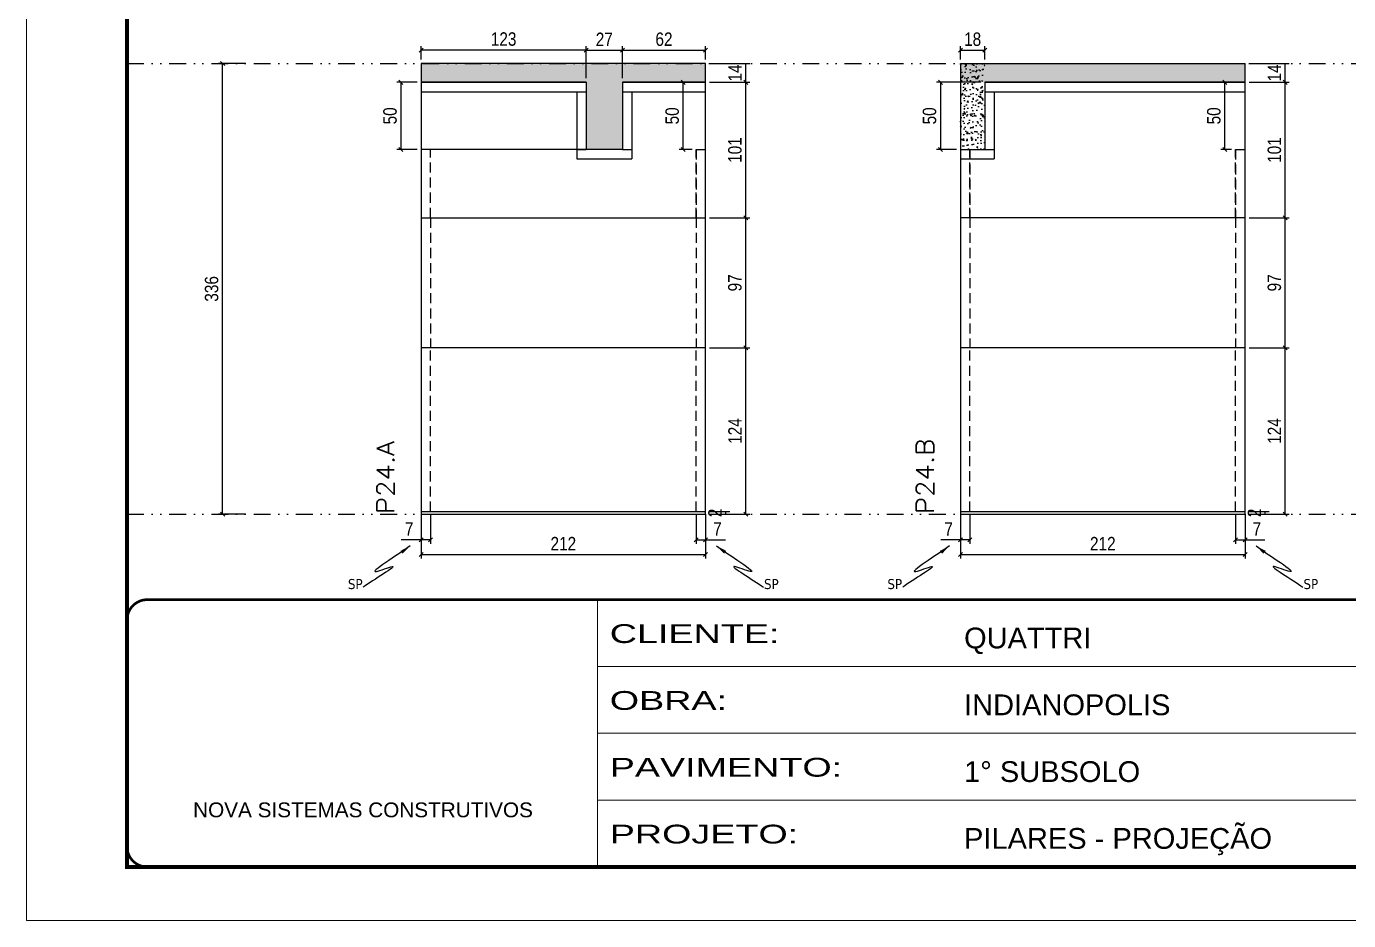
# Model space of a CAD drawing. Header units: millimetres. Extents: x 1945 to 8225, y 304 to 15137.
# Drawn here: x 5115 to 6100, y 3750 to 4417 of the extents above; entities that cross this region are included whole.
import ezdxf

# ---------------------------------------------------------------- set-up
doc = ezdxf.new("R2010")
doc.units = ezdxf.units.MM
for name, pattern in [('CONTINUO', [0]), ('DASHED', [0.75, 0.5, -0.25]), ('DIVIDE2', [0.625, 0.25, -0.125, 0, -0.125, 0, -0.125]), ('HIDDEN', [0.375, 0.25, -0.125])]:
    doc.linetypes.add(name, pattern=pattern)
for name, color, linetype in [('COTA', 241, 'Continuous'), ('Nível', 160, 'Continuous'), ('Painéis', 200, 'Continuous'), ('SARR_2.2x7', 40, 'Continuous'), ('texto', 7, 'Continuous')]:
    doc.layers.add(name, color=color, linetype=linetype)
for name, color, linetype, lineweight in [('Folhas', 255, 'Continuous', 9), ('SARRAFO DE PRESSAO', 251, 'DASHED', 9), ('Texto Seção', 7, 'Continuous', 15)]:
    doc.layers.add(name, color=color, linetype=linetype, lineweight=lineweight)
doc.styles.add('ARIAL', font='arial.ttf')
doc.styles.add('COTA TECNICA', font='techl___.ttf', dxfattribs={"height": 10})
doc.styles.add('REGUA-120', font='ROMANS.shx', dxfattribs={"height": 15})
doc.styles.get("Standard").update_dxf_attribs({"font": 'arial.ttf'})
doc.styles.add('Tecnologia', font='')
doc.styles.get('Tecnologia').set_extended_font_data('Forgotten Futurist')
doc.dimstyles.new('PAINEL', dxfattribs={"dimtxt": 10, "dimasz": 3, "dimexe": 3, "dimexo": 3, "dimgap": 3, "dimtad": 1, "dimdec": 1, "dimzin": 12, "dimdsep": 46, "dimtxsty": 'COTA TECNICA', "dimblk1": 'OBLIQUE', "dimblk2": 'OBLIQUE', "dimsah": 1, "dimcen": 0.9, "dimclrd": 4, "dimclre": 4, "dimclrt": 240, "dimadec": 1, "dimazin": 3, "dimtfac": 1, "dimtdec": 1, "dimtmove": 0, "dimatfit": 3, "dimfxl": 1, "dimtolj": 1, "dimtzin": 12, "dimarcsym": 0})
doc.dimstyles.new('PAINEL-NOVA', dxfattribs={"dimtxt": 10, "dimasz": 3, "dimexe": 3, "dimexo": 3, "dimgap": 3, "dimtad": 1, "dimdec": 1, "dimzin": 12, "dimdsep": 46, "dimtxsty": 'COTA TECNICA', "dimblk1": 'OBLIQUE', "dimblk2": 'OBLIQUE', "dimsah": 1, "dimcen": 0.9, "dimclrd": 4, "dimclre": 4, "dimclrt": 240, "dimadec": 1, "dimazin": 3, "dimtfac": 1, "dimtdec": 1, "dimtix": 1, "dimtmove": 0, "dimatfit": 3, "dimfxl": 1, "dimtolj": 1, "dimtzin": 12, "dimarcsym": 0})
doc.dimstyles.get("Standard").update_dxf_attribs({"dimtxt": 0.18, "dimasz": 0.18, "dimexe": 0.18, "dimexo": 0.0625, "dimgap": 0.09, "dimtad": 0, "dimtih": 1, "dimtoh": 1, "dimdec": 4, "dimzin": 0, "dimdsep": 46, "dimtxsty": 'Standard', "dimcen": 0.09, "dimadec": 0, "dimazin": 0, "dimtfac": 1, "dimtdec": 4, "dimtofl": 0, "dimtmove": 0, "dimatfit": 3, "dimfxl": 1, "dimtolj": 1, "dimtzin": 0, "dimarcsym": 0})
pattern_1 = [(51, (3958.935, 7934.698), (9.121755, -0.637855), [0.9525, -10.4775]), (356, (3958.935, 7934.698), (-1.928623, 9.520633), [0.762, -8.38203]), (101.45144, (3959.695, 7934.645), (7.193132, 8.882778), [0.8095, -8.904512]), (47.1842, (3958.891, 7937.238), (13.588575, -1.865247), [1.42875, -15.71625]), (97.63556, (3960.023, 7937.082), (11.65249, 12.576586), [1.21425, -13.35678]), (352.18415, (3958.891, 7937.238), (11.65249, 12.576586), [1.143, -12.572987]), (22, (3960.172, 7936.625), (7.668804, -4.98018), [0.9525, -10.4775]), (327, (3960.172, 7936.625), (2.928905, 9.261925), [0.762, -8.382]), (72.45145, (3960.811, 7936.21), (10.597708, 4.281746), [0.8095, -8.904497]), (38.5, (3958.935, 7934.6982), (0.0806222, 4.2298032), [0, -8.2804, 0, -8.509, 0, -8.41375]), (8.5, (3958.935, 7934.6982), (3.2530547, 5.066574), [0, -4.8514, 0, -8.0899, 0, -3.20675]), (328.5, (3956.1035, 7934.6488), (6.7834962, -0.1680745), [0, -3.175, 0, -9.906, 0, -13.1445]), (318.5, (3954.8337, 7934.6266), (7.383143, 1.4003915), [0, -4.1275, 0, -6.5786, 0, -9.3345])]

# ---------------------------------------------------------------- blocks, each defined once
blk = doc.blocks.new('9999999999')
at = {"color": 30, "linetype": 'CONTINUO'}
for p, q in [((98564.56, 34230.21), (98564.56, 34429.45)), ((98564.56, 34379.64), (99583.98, 34379.64)), ((98564.56, 34329.83), (99487.98, 34329.83)), ((98564.56, 34280.02), (99487.98, 34280.02))]:
    blk.add_line(p, q, dxfattribs=at)
at = {"color": 30, "linetype": 'CONTINUO', "const_width": 2}
blk.add_lwpolyline([(99583.98, 34230.21), (99583.98, 34414.45, 0.414214), (99568.98, 34429.45), (98228.98, 34429.45, 0.414214), (98213.98, 34414.45), (98213.98, 34245.21, 0.414214), (98228.98, 34230.21), (99583.98, 34230.21)], format="xyb", dxfattribs=at)
at = {"layer": 'Folhas'}
blk.add_lwpolyline([(98138.98, 34190.21), (99623.98, 34190.21), (99623.98, 35240.21), (98138.98, 35240.21)], close=True, dxfattribs=at)
at = {"layer": 'Folhas', "color": 30, "const_width": 3}
blk.add_lwpolyline([(98213.98, 34230.21), (99583.98, 34230.21), (99583.98, 35200.21), (98213.98, 35200.21)], close=True, dxfattribs=at)
at = {"color": 7, "linetype": 'Continuous', "ltscale": 5, "style": 'ARIAL'}
for s, height, p in [('QUATTRI', 15.483, (98837.68, 34393.13)), ('INDIANOPOLIS', 15.4829, (98837.68, 34343.32)), ('1° SUBSOLO', 15.483, (98837.68, 34293.51)), ('NOVA SISTEMAS CONSTRUTIVOS', 11.0592, (98263.19, 34267.21)), ('PILARES - PROJEÇÃO', 15.4829, (98837.68, 34243.7))]:
    blk.add_text(s, height=height, dxfattribs=at).set_placement(p)
at = {"layer": 'Folhas', "color": 7, "style": 'Tecnologia', "width": 1.5}
for s, p in [('CLIENTE:', (98573.65, 34397.17)), ('OBRA:', (98573.65, 34347.31)), ('PAVIMENTO:', (98573.65, 34297.5)), ('PROJETO:', (98573.65, 34247.69))]:
    blk.add_text(s, height=14, dxfattribs=at).set_placement(p)
blk = doc.blocks.new('*D352')
at = {"layer": 'COTA', "color": 4, "linetype": 'Continuous', "lineweight": -2, "ltscale": 30, "transparency": 16777216}
for p, q in [((5623.94, 4054.9), (5638.94, 4054.9)), ((5623.94, 4052.9), (5638.94, 4052.9)), ((5635.94, 4052.9), (5635.94, 4054.9))]:
    blk.add_line(p, q, dxfattribs=at)
at = {"layer": 'Defpoints', "color": 0, "linetype": 'Continuous', "ltscale": 30, "transparency": 16777216}
for p in [(5620.94, 4054.9), (5620.94, 4052.9), (5635.94, 4054.9)]:
    blk.add_point(p, dxfattribs=at)
at = {"layer": 'COTA', "color": 240, "linetype": 'Continuous', "ltscale": 30, "transparency": 16777216, "insert": (5627.94, 4053.9), "char_height": 10, "attachment_point": 5, "rotation": 90, "style": 'COTA TECNICA'}
blk.add_mtext('\\A1;2', dxfattribs=at)
blk = doc.blocks.new('_Oblique')
at = {"color": 0, "linetype": 'ByBlock', "lineweight": -2}
blk.add_line((-0.5, -0.5), (0.5, 0.5), dxfattribs=at)
blk = doc.blocks.new('*D353')
at = {"layer": 'COTA', "color": 4, "linetype": 'Continuous', "lineweight": -2, "ltscale": 30, "transparency": 16777216}
for p, q in [((5623.94, 4273.9), (5653.94, 4273.9)), ((5650.94, 4176.9), (5650.94, 4273.9)), ((5623.94, 4176.9), (5653.94, 4176.9))]:
    blk.add_line(p, q, dxfattribs=at)
at = {"layer": 'Defpoints', "color": 0, "linetype": 'Continuous', "ltscale": 30, "transparency": 16777216}
for p in [(5620.94, 4273.9), (5650.94, 4273.9), (5620.94, 4176.9)]:
    blk.add_point(p, dxfattribs=at)
at = {"layer": 'COTA', "color": 4, "linetype": 'Continuous', "lineweight": -2, "ltscale": 30, "transparency": 16777216, "xscale": 3, "yscale": 3, "zscale": 3}
for p, rotation in [((5650.94, 4273.9), 90), ((5650.94, 4176.9), 270)]:
    blk.add_blockref('_Oblique', p, dxfattribs=dict(at, rotation=rotation))
at = {"layer": 'COTA', "color": 240, "linetype": 'Continuous', "ltscale": 30, "transparency": 16777216, "insert": (5642.83, 4225.4), "char_height": 10, "attachment_point": 5, "rotation": 90, "style": 'COTA TECNICA'}
blk.add_mtext('\\A1;97', dxfattribs=at)
blk = doc.blocks.new('*D354')
at = {"layer": 'COTA', "color": 4, "linetype": 'Continuous', "lineweight": -2, "ltscale": 30, "transparency": 16777216}
for p, q in [((5623.94, 4374.9), (5653.94, 4374.9)), ((5650.94, 4273.9), (5650.94, 4374.9)), ((5623.94, 4273.9), (5653.94, 4273.9))]:
    blk.add_line(p, q, dxfattribs=at)
at = {"layer": 'Defpoints', "color": 0, "linetype": 'Continuous', "ltscale": 30, "transparency": 16777216}
for p in [(5620.94, 4374.9), (5650.94, 4374.9), (5620.94, 4273.9)]:
    blk.add_point(p, dxfattribs=at)
at = {"layer": 'COTA', "color": 4, "linetype": 'Continuous', "lineweight": -2, "ltscale": 30, "transparency": 16777216, "xscale": 3, "yscale": 3, "zscale": 3}
for p, rotation in [((5650.94, 4374.9), 90), ((5650.94, 4273.9), 270)]:
    blk.add_blockref('_Oblique', p, dxfattribs=dict(at, rotation=rotation))
at = {"layer": 'COTA', "color": 240, "linetype": 'Continuous', "ltscale": 30, "transparency": 16777216, "insert": (5642.83, 4324.4), "char_height": 10, "attachment_point": 5, "rotation": 90, "style": 'COTA TECNICA'}
blk.add_mtext('\\A1;101', dxfattribs=at)
blk = doc.blocks.new('*D355')
at = {"layer": 'COTA', "color": 4, "linetype": 'Continuous', "lineweight": -2, "ltscale": 30, "transparency": 16777216}
for p, q in [((5623.94, 4388.9), (5653.94, 4388.9)), ((5650.94, 4374.9), (5650.94, 4388.9)), ((5623.94, 4374.9), (5653.94, 4374.9))]:
    blk.add_line(p, q, dxfattribs=at)
at = {"layer": 'Defpoints', "color": 0, "linetype": 'Continuous', "ltscale": 30, "transparency": 16777216}
for p in [(5620.94, 4388.9), (5650.94, 4388.9), (5620.94, 4374.9)]:
    blk.add_point(p, dxfattribs=at)
at = {"layer": 'COTA', "color": 240, "linetype": 'Continuous', "ltscale": 30, "transparency": 16777216, "insert": (5642.86, 4381.9), "char_height": 10, "attachment_point": 5, "rotation": 90, "style": 'COTA TECNICA'}
blk.add_mtext('\\A1;14', dxfattribs=at)
blk = doc.blocks.new('*D356')
at = {"layer": 'COTA', "color": 4, "linetype": 'Continuous', "lineweight": -2, "ltscale": 30, "transparency": 16777216}
for p, q in [((5623.94, 4176.9), (5653.94, 4176.9)), ((5650.94, 4052.9), (5650.94, 4176.9)), ((5623.94, 4052.9), (5653.94, 4052.9))]:
    blk.add_line(p, q, dxfattribs=at)
at = {"layer": 'Defpoints', "color": 0, "linetype": 'Continuous', "ltscale": 30, "transparency": 16777216}
for p in [(5620.94, 4176.9), (5650.94, 4176.9), (5620.94, 4052.9)]:
    blk.add_point(p, dxfattribs=at)
at = {"layer": 'COTA', "color": 4, "linetype": 'Continuous', "lineweight": -2, "ltscale": 30, "transparency": 16777216, "xscale": 3, "yscale": 3, "zscale": 3}
for p, rotation in [((5650.94, 4176.9), 90), ((5650.94, 4052.9), 270)]:
    blk.add_blockref('_Oblique', p, dxfattribs=dict(at, rotation=rotation))
at = {"layer": 'COTA', "color": 240, "linetype": 'Continuous', "ltscale": 30, "transparency": 16777216, "insert": (5642.86, 4114.9), "char_height": 10, "attachment_point": 5, "rotation": 90, "style": 'COTA TECNICA'}
blk.add_mtext('\\A1;124', dxfattribs=at)
blk = doc.blocks.new('*D357')
at = {"layer": 'COTA', "color": 4, "linetype": 'Continuous', "lineweight": -2, "ltscale": 30, "transparency": 16777216}
for p, q in [((5408.94, 4049.9), (5408.94, 4019.9)), ((5620.94, 4049.9), (5620.94, 4019.9)), ((5408.94, 4022.9), (5620.94, 4022.9))]:
    blk.add_line(p, q, dxfattribs=at)
at = {"layer": 'Defpoints', "color": 0, "linetype": 'Continuous', "ltscale": 30, "transparency": 16777216}
for p in [(5408.94, 4052.9), (5620.94, 4052.9), (5620.94, 4022.9)]:
    blk.add_point(p, dxfattribs=at)
at = {"layer": 'COTA', "color": 4, "linetype": 'Continuous', "lineweight": -2, "ltscale": 30, "transparency": 16777216, "xscale": 3, "yscale": 3, "zscale": 3, "rotation": 180}
blk.add_blockref('_Oblique', (5408.94, 4022.9), dxfattribs=at)
at = {"layer": 'COTA', "color": 4, "linetype": 'Continuous', "lineweight": -2, "ltscale": 30, "transparency": 16777216, "xscale": 3, "yscale": 3, "zscale": 3}
blk.add_blockref('_Oblique', (5620.94, 4022.9), dxfattribs=at)
at = {"layer": 'COTA', "color": 240, "linetype": 'Continuous', "ltscale": 30, "transparency": 16777216, "insert": (5514.94, 4030.96), "char_height": 10, "attachment_point": 5, "style": 'COTA TECNICA'}
blk.add_mtext('\\A1;212', dxfattribs=at)
blk = doc.blocks.new('*D25')
at = {"layer": 'COTA', "color": 4, "linetype": 'ByBlock', "lineweight": -2, "transparency": 16777216}
for p, q in [((4967.62, 7361.82), (4967.62, 7339.8)), ((4974.62, 7361.82), (4974.62, 7339.8)), ((4967.62, 7342.8), (4952.89, 7342.8)), ((4974.62, 7342.8), (4967.62, 7342.8))]:
    blk.add_line(p, q, dxfattribs=at)
at = {"layer": 'Defpoints', "color": 0, "linetype": 'ByBlock', "transparency": 16777216}
for p in [(4967.62, 7364.82), (4974.62, 7364.82), (4967.62, 7342.8)]:
    blk.add_point(p, dxfattribs=at)
at = {"layer": 'COTA', "color": 4, "linetype": 'ByBlock', "lineweight": -2, "transparency": 16777216, "xscale": 3, "yscale": 3, "zscale": 3, "rotation": 180}
blk.add_blockref('_Oblique', (4967.62, 7342.8), dxfattribs=at)
at = {"layer": 'COTA', "color": 4, "linetype": 'ByBlock', "lineweight": -2, "transparency": 16777216, "xscale": 3, "yscale": 3, "zscale": 3}
blk.add_blockref('_Oblique', (4974.62, 7342.8), dxfattribs=at)
at = {"layer": 'COTA', "color": 240, "linetype": 'ByBlock', "transparency": 16777216, "insert": (4958.75, 7350.87), "char_height": 10, "attachment_point": 5, "style": 'COTA TECNICA'}
blk.add_mtext('\\A1;7', dxfattribs=at)
blk = doc.blocks.new('*D27')
at = {"layer": 'COTA', "color": 4, "linetype": 'ByBlock', "lineweight": -2, "transparency": 16777216}
for p, q in [((131596.05, 29930.75), (131596.05, 29908.67)), ((131603.05, 29930.68), (131603.05, 29908.67)), ((131596.05, 29911.67), (131603.05, 29911.67)), ((131603.05, 29911.67), (131617.78, 29911.67))]:
    blk.add_line(p, q, dxfattribs=at)
at = {"layer": 'Defpoints', "color": 0, "linetype": 'ByBlock', "transparency": 16777216}
for p in [(131596.05, 29933.75), (131603.05, 29933.68), (131603.05, 29911.67)]:
    blk.add_point(p, dxfattribs=at)
at = {"layer": 'COTA', "color": 4, "linetype": 'ByBlock', "lineweight": -2, "transparency": 16777216, "xscale": 3, "yscale": 3, "zscale": 3, "rotation": 180}
blk.add_blockref('_Oblique', (131596.05, 29911.67), dxfattribs=at)
at = {"layer": 'COTA', "color": 4, "linetype": 'ByBlock', "lineweight": -2, "transparency": 16777216, "xscale": 3, "yscale": 3, "zscale": 3}
blk.add_blockref('_Oblique', (131603.05, 29911.67), dxfattribs=at)
at = {"layer": 'COTA', "color": 240, "linetype": 'ByBlock', "transparency": 16777216, "insert": (131611.91, 29919.74), "char_height": 10, "attachment_point": 5, "style": 'COTA TECNICA'}
blk.add_mtext('\\A1;7', dxfattribs=at)
blk = doc.blocks.new('*D358')
at = {"layer": 'COTA', "color": 4, "linetype": 'Continuous', "lineweight": -2, "ltscale": 30, "transparency": 16777216}
for p, q in [((6025.94, 4054.9), (6040.94, 4054.9)), ((6025.94, 4052.9), (6040.94, 4052.9)), ((6037.94, 4052.9), (6037.94, 4054.9))]:
    blk.add_line(p, q, dxfattribs=at)
at = {"layer": 'Defpoints', "color": 0, "linetype": 'Continuous', "ltscale": 30, "transparency": 16777216}
for p in [(6022.94, 4054.9), (6022.94, 4052.9), (6037.94, 4054.9)]:
    blk.add_point(p, dxfattribs=at)
at = {"layer": 'COTA', "color": 240, "linetype": 'Continuous', "ltscale": 30, "transparency": 16777216, "insert": (6029.94, 4053.9), "char_height": 10, "attachment_point": 5, "rotation": 90, "style": 'COTA TECNICA'}
blk.add_mtext('\\A1;2', dxfattribs=at)
blk = doc.blocks.new('*D359')
at = {"layer": 'COTA', "color": 4, "linetype": 'Continuous', "lineweight": -2, "ltscale": 30, "transparency": 16777216}
for p, q in [((6025.94, 4273.9), (6055.94, 4273.9)), ((6052.94, 4176.9), (6052.94, 4273.9)), ((6025.94, 4176.9), (6055.94, 4176.9))]:
    blk.add_line(p, q, dxfattribs=at)
at = {"layer": 'Defpoints', "color": 0, "linetype": 'Continuous', "ltscale": 30, "transparency": 16777216}
for p in [(6022.94, 4273.9), (6052.94, 4273.9), (6022.94, 4176.9)]:
    blk.add_point(p, dxfattribs=at)
at = {"layer": 'COTA', "color": 4, "linetype": 'Continuous', "lineweight": -2, "ltscale": 30, "transparency": 16777216, "xscale": 3, "yscale": 3, "zscale": 3}
for p, rotation in [((6052.94, 4273.9), 90), ((6052.94, 4176.9), 270)]:
    blk.add_blockref('_Oblique', p, dxfattribs=dict(at, rotation=rotation))
at = {"layer": 'COTA', "color": 240, "linetype": 'Continuous', "ltscale": 30, "transparency": 16777216, "insert": (6044.83, 4225.4), "char_height": 10, "attachment_point": 5, "rotation": 90, "style": 'COTA TECNICA'}
blk.add_mtext('\\A1;97', dxfattribs=at)
blk = doc.blocks.new('*D360')
at = {"layer": 'COTA', "color": 4, "linetype": 'Continuous', "lineweight": -2, "ltscale": 30, "transparency": 16777216}
for p, q in [((6025.94, 4374.9), (6055.94, 4374.9)), ((6052.94, 4273.9), (6052.94, 4374.9)), ((6025.94, 4273.9), (6055.94, 4273.9))]:
    blk.add_line(p, q, dxfattribs=at)
at = {"layer": 'Defpoints', "color": 0, "linetype": 'Continuous', "ltscale": 30, "transparency": 16777216}
for p in [(6022.94, 4374.9), (6052.94, 4374.9), (6022.94, 4273.9)]:
    blk.add_point(p, dxfattribs=at)
at = {"layer": 'COTA', "color": 4, "linetype": 'Continuous', "lineweight": -2, "ltscale": 30, "transparency": 16777216, "xscale": 3, "yscale": 3, "zscale": 3}
for p, rotation in [((6052.94, 4374.9), 90), ((6052.94, 4273.9), 270)]:
    blk.add_blockref('_Oblique', p, dxfattribs=dict(at, rotation=rotation))
at = {"layer": 'COTA', "color": 240, "linetype": 'Continuous', "ltscale": 30, "transparency": 16777216, "insert": (6044.83, 4324.4), "char_height": 10, "attachment_point": 5, "rotation": 90, "style": 'COTA TECNICA'}
blk.add_mtext('\\A1;101', dxfattribs=at)
blk = doc.blocks.new('*D361')
at = {"layer": 'COTA', "color": 4, "linetype": 'Continuous', "lineweight": -2, "ltscale": 30, "transparency": 16777216}
for p, q in [((6025.94, 4388.9), (6055.94, 4388.9)), ((6052.94, 4374.9), (6052.94, 4388.9)), ((6025.94, 4374.9), (6055.94, 4374.9))]:
    blk.add_line(p, q, dxfattribs=at)
at = {"layer": 'Defpoints', "color": 0, "linetype": 'Continuous', "ltscale": 30, "transparency": 16777216}
for p in [(6022.94, 4388.9), (6052.94, 4388.9), (6022.94, 4374.9)]:
    blk.add_point(p, dxfattribs=at)
at = {"layer": 'COTA', "color": 240, "linetype": 'Continuous', "ltscale": 30, "transparency": 16777216, "insert": (6044.86, 4381.9), "char_height": 10, "attachment_point": 5, "rotation": 90, "style": 'COTA TECNICA'}
blk.add_mtext('\\A1;14', dxfattribs=at)
blk = doc.blocks.new('*D362')
at = {"layer": 'COTA', "color": 4, "linetype": 'Continuous', "lineweight": -2, "ltscale": 30, "transparency": 16777216}
for p, q in [((6025.94, 4176.9), (6055.94, 4176.9)), ((6052.94, 4052.9), (6052.94, 4176.9)), ((6025.94, 4052.9), (6055.94, 4052.9))]:
    blk.add_line(p, q, dxfattribs=at)
at = {"layer": 'Defpoints', "color": 0, "linetype": 'Continuous', "ltscale": 30, "transparency": 16777216}
for p in [(6022.94, 4176.9), (6052.94, 4176.9), (6022.94, 4052.9)]:
    blk.add_point(p, dxfattribs=at)
at = {"layer": 'COTA', "color": 4, "linetype": 'Continuous', "lineweight": -2, "ltscale": 30, "transparency": 16777216, "xscale": 3, "yscale": 3, "zscale": 3}
for p, rotation in [((6052.94, 4176.9), 90), ((6052.94, 4052.9), 270)]:
    blk.add_blockref('_Oblique', p, dxfattribs=dict(at, rotation=rotation))
at = {"layer": 'COTA', "color": 240, "linetype": 'Continuous', "ltscale": 30, "transparency": 16777216, "insert": (6044.86, 4114.9), "char_height": 10, "attachment_point": 5, "rotation": 90, "style": 'COTA TECNICA'}
blk.add_mtext('\\A1;124', dxfattribs=at)
blk = doc.blocks.new('*D363')
at = {"layer": 'COTA', "color": 4, "linetype": 'Continuous', "lineweight": -2, "ltscale": 30, "transparency": 16777216}
for p, q in [((5810.94, 4049.9), (5810.94, 4019.9)), ((6022.94, 4049.9), (6022.94, 4019.9)), ((5810.94, 4022.9), (6022.94, 4022.9))]:
    blk.add_line(p, q, dxfattribs=at)
at = {"layer": 'Defpoints', "color": 0, "linetype": 'Continuous', "ltscale": 30, "transparency": 16777216}
for p in [(5810.94, 4052.9), (6022.94, 4052.9), (6022.94, 4022.9)]:
    blk.add_point(p, dxfattribs=at)
at = {"layer": 'COTA', "color": 4, "linetype": 'Continuous', "lineweight": -2, "ltscale": 30, "transparency": 16777216, "xscale": 3, "yscale": 3, "zscale": 3, "rotation": 180}
blk.add_blockref('_Oblique', (5810.94, 4022.9), dxfattribs=at)
at = {"layer": 'COTA', "color": 4, "linetype": 'Continuous', "lineweight": -2, "ltscale": 30, "transparency": 16777216, "xscale": 3, "yscale": 3, "zscale": 3}
blk.add_blockref('_Oblique', (6022.94, 4022.9), dxfattribs=at)
at = {"layer": 'COTA', "color": 240, "linetype": 'Continuous', "ltscale": 30, "transparency": 16777216, "insert": (5916.94, 4030.96), "char_height": 10, "attachment_point": 5, "style": 'COTA TECNICA'}
blk.add_mtext('\\A1;212', dxfattribs=at)
blk = doc.blocks.new('*D372')
at = {"layer": 'COTA', "color": 4, "linetype": 'Continuous', "lineweight": -2, "ltscale": 30, "transparency": 16777216}
for p, q in [((5405.94, 4374.9), (5390.94, 4374.9)), ((5393.94, 4374.9), (5393.94, 4324.9)), ((5405.94, 4324.9), (5390.94, 4324.9))]:
    blk.add_line(p, q, dxfattribs=at)
at = {"layer": 'Defpoints', "color": 0, "linetype": 'Continuous', "ltscale": 30, "transparency": 16777216}
for p in [(5408.94, 4374.9), (5393.94, 4324.9), (5408.94, 4324.9)]:
    blk.add_point(p, dxfattribs=at)
at = {"layer": 'COTA', "color": 4, "linetype": 'Continuous', "lineweight": -2, "ltscale": 30, "transparency": 16777216, "xscale": 3, "yscale": 3, "zscale": 3}
for p, rotation in [((5393.94, 4374.9), 90), ((5393.94, 4324.9), 270)]:
    blk.add_blockref('_Oblique', p, dxfattribs=dict(at, rotation=rotation))
at = {"layer": 'COTA', "color": 240, "linetype": 'Continuous', "ltscale": 30, "transparency": 16777216, "insert": (5385.83, 4349.9), "char_height": 10, "attachment_point": 5, "rotation": 90, "style": 'COTA TECNICA'}
blk.add_mtext('\\A1;50', dxfattribs=at)
blk = doc.blocks.new('*D373')
at = {"layer": 'COTA', "color": 4, "linetype": 'Continuous', "lineweight": -2, "ltscale": 30, "transparency": 16777216}
for p, q in [((5531.94, 4377.9), (5531.94, 4401.9)), ((5531.94, 4398.9), (5558.94, 4398.9)), ((5558.94, 4377.9), (5558.94, 4401.9))]:
    blk.add_line(p, q, dxfattribs=at)
at = {"layer": 'Defpoints', "color": 0, "linetype": 'Continuous', "ltscale": 30, "transparency": 16777216}
for p in [(5558.94, 4398.9), (5531.94, 4374.9), (5558.94, 4374.9)]:
    blk.add_point(p, dxfattribs=at)
at = {"layer": 'COTA', "color": 4, "linetype": 'Continuous', "lineweight": -2, "ltscale": 30, "transparency": 16777216, "xscale": 3, "yscale": 3, "zscale": 3, "rotation": 180}
blk.add_blockref('_Oblique', (5531.94, 4398.9), dxfattribs=at)
at = {"layer": 'COTA', "color": 4, "linetype": 'Continuous', "lineweight": -2, "ltscale": 30, "transparency": 16777216, "xscale": 3, "yscale": 3, "zscale": 3}
blk.add_blockref('_Oblique', (5558.94, 4398.9), dxfattribs=at)
at = {"layer": 'COTA', "color": 240, "linetype": 'Continuous', "ltscale": 30, "transparency": 16777216, "insert": (5545.44, 4406.97), "char_height": 10, "attachment_point": 5, "style": 'COTA TECNICA'}
blk.add_mtext('\\A1;27', dxfattribs=at)
blk = doc.blocks.new('*D374')
at = {"layer": 'COTA', "color": 4, "linetype": 'Continuous', "lineweight": -2, "ltscale": 30, "transparency": 16777216}
for p, q in [((5825.94, 4374.9), (5792.94, 4374.9)), ((5795.94, 4374.9), (5795.94, 4324.9)), ((5807.94, 4324.9), (5792.94, 4324.9))]:
    blk.add_line(p, q, dxfattribs=at)
at = {"layer": 'Defpoints', "color": 0, "linetype": 'Continuous', "ltscale": 30, "transparency": 16777216}
for p in [(5828.94, 4374.9), (5795.94, 4324.9), (5810.94, 4324.9)]:
    blk.add_point(p, dxfattribs=at)
at = {"layer": 'COTA', "color": 4, "linetype": 'Continuous', "lineweight": -2, "ltscale": 30, "transparency": 16777216, "xscale": 3, "yscale": 3, "zscale": 3}
for p, rotation in [((5795.94, 4374.9), 90), ((5795.94, 4324.9), 270)]:
    blk.add_blockref('_Oblique', p, dxfattribs=dict(at, rotation=rotation))
at = {"layer": 'COTA', "color": 240, "linetype": 'Continuous', "ltscale": 30, "transparency": 16777216, "insert": (5787.83, 4349.9), "char_height": 10, "attachment_point": 5, "rotation": 90, "style": 'COTA TECNICA'}
blk.add_mtext('\\A1;50', dxfattribs=at)
blk = doc.blocks.new('*D375')
at = {"layer": 'COTA', "color": 4, "linetype": 'Continuous', "lineweight": -2, "ltscale": 30, "transparency": 16777216}
for p, q in [((5810.94, 4391.9), (5810.94, 4401.9)), ((5810.94, 4398.9), (5828.94, 4398.9)), ((5828.94, 4391.9), (5828.94, 4401.9))]:
    blk.add_line(p, q, dxfattribs=at)
at = {"layer": 'Defpoints', "color": 0, "linetype": 'Continuous', "ltscale": 30, "transparency": 16777216}
for p in [(5828.94, 4398.9), (5810.94, 4388.9), (5828.94, 4388.9)]:
    blk.add_point(p, dxfattribs=at)
at = {"layer": 'COTA', "color": 4, "linetype": 'Continuous', "lineweight": -2, "ltscale": 30, "transparency": 16777216, "xscale": 3, "yscale": 3, "zscale": 3, "rotation": 180}
blk.add_blockref('_Oblique', (5810.94, 4398.9), dxfattribs=at)
at = {"layer": 'COTA', "color": 4, "linetype": 'Continuous', "lineweight": -2, "ltscale": 30, "transparency": 16777216, "xscale": 3, "yscale": 3, "zscale": 3}
blk.add_blockref('_Oblique', (5828.94, 4398.9), dxfattribs=at)
at = {"layer": 'COTA', "color": 240, "linetype": 'Continuous', "ltscale": 30, "transparency": 16777216, "insert": (5819.94, 4406.99), "char_height": 10, "attachment_point": 5, "style": 'COTA TECNICA'}
blk.add_mtext('\\A1;18', dxfattribs=at)
blk = doc.blocks.new('*D1290')
at = {"layer": 'COTA', "color": 4, "linetype": 'Continuous', "lineweight": -2, "ltscale": 30, "transparency": 16777216}
for p, q in [((5278.08, 4388.9), (5258.08, 4388.9)), ((5261.08, 4052.9), (5261.08, 4388.9)), ((5278.08, 4052.9), (5258.08, 4052.9))]:
    blk.add_line(p, q, dxfattribs=at)
at = {"layer": 'Defpoints', "color": 0, "linetype": 'Continuous', "ltscale": 30, "transparency": 16777216}
for p in [(5261.08, 4388.9), (5281.08, 4388.9), (5281.08, 4052.9)]:
    blk.add_point(p, dxfattribs=at)
at = {"layer": 'COTA', "color": 4, "linetype": 'Continuous', "lineweight": -2, "ltscale": 30, "transparency": 16777216, "xscale": 3, "yscale": 3, "zscale": 3}
for p, rotation in [((5261.08, 4388.9), 90), ((5261.08, 4052.9), 270)]:
    blk.add_blockref('_Oblique', p, dxfattribs=dict(at, rotation=rotation))
at = {"layer": 'COTA', "color": 240, "linetype": 'Continuous', "ltscale": 30, "transparency": 16777216, "insert": (5252.86, 4220.9), "char_height": 10, "attachment_point": 5, "rotation": 90, "style": 'COTA TECNICA'}
blk.add_mtext('\\A1;336', dxfattribs=at)
blk = doc.blocks.new('*D1710')
at = {"layer": 'Defpoints', "color": 0, "transparency": 16777216}
for p in [(5408.94, 4398.9), (5408.94, 4388.9), (5531.94, 4374.9)]:
    blk.add_point(p, dxfattribs=at)
at = {"layer": 'SARR_2.2x7', "color": 4, "lineweight": -2, "transparency": 16777216}
for p, q in [((5408.94, 4391.9), (5408.94, 4401.9)), ((5531.94, 4398.9), (5408.94, 4398.9)), ((5531.94, 4377.9), (5531.94, 4401.9))]:
    blk.add_line(p, q, dxfattribs=at)
at = {"layer": 'SARR_2.2x7', "color": 4, "lineweight": -2, "transparency": 16777216, "xscale": 3, "yscale": 3, "zscale": 3, "rotation": 180}
blk.add_blockref('_Oblique', (5408.94, 4398.9), dxfattribs=at)
at = {"layer": 'SARR_2.2x7', "color": 4, "lineweight": -2, "transparency": 16777216, "xscale": 3, "yscale": 3, "zscale": 3}
blk.add_blockref('_Oblique', (5531.94, 4398.9), dxfattribs=at)
at = {"layer": 'SARR_2.2x7', "color": 240, "transparency": 16777216, "insert": (5470.44, 4407.12), "char_height": 10, "attachment_point": 5, "style": 'COTA TECNICA'}
blk.add_mtext('\\A1;123', dxfattribs=at)
blk = doc.blocks.new('*D1297')
at = {"layer": 'Defpoints', "color": 0, "transparency": 16777216}
for p in [(5620.94, 4398.9), (5620.94, 4388.9), (5558.94, 4374.9)]:
    blk.add_point(p, dxfattribs=at)
at = {"layer": 'SARR_2.2x7', "color": 4, "lineweight": -2, "transparency": 16777216}
for p, q in [((5558.94, 4377.9), (5558.94, 4401.9)), ((5558.94, 4398.9), (5620.94, 4398.9)), ((5620.94, 4391.9), (5620.94, 4401.9))]:
    blk.add_line(p, q, dxfattribs=at)
at = {"layer": 'SARR_2.2x7', "color": 4, "lineweight": -2, "transparency": 16777216, "xscale": 3, "yscale": 3, "zscale": 3, "rotation": 180}
blk.add_blockref('_Oblique', (5558.94, 4398.9), dxfattribs=at)
at = {"layer": 'SARR_2.2x7', "color": 4, "lineweight": -2, "transparency": 16777216, "xscale": 3, "yscale": 3, "zscale": 3}
blk.add_blockref('_Oblique', (5620.94, 4398.9), dxfattribs=at)
at = {"layer": 'SARR_2.2x7', "color": 240, "transparency": 16777216, "insert": (5589.94, 4407), "char_height": 10, "attachment_point": 5, "style": 'COTA TECNICA'}
blk.add_mtext('\\A1;62', dxfattribs=at)
blk = doc.blocks.new('*D1780')
at = {"layer": 'COTA', "color": 4, "lineweight": -2, "transparency": 16777216}
for p, q in [((5610.94, 4374.9), (5601.19, 4374.9)), ((5604.19, 4324.9), (5604.19, 4374.9)), ((5610.94, 4324.9), (5601.19, 4324.9))]:
    blk.add_line(p, q, dxfattribs=at)
at = {"layer": 'Defpoints', "color": 0, "transparency": 16777216}
for p in [(5604.19, 4374.9), (5613.94, 4374.9), (5613.94, 4324.9)]:
    blk.add_point(p, dxfattribs=at)
at = {"layer": 'COTA', "color": 4, "lineweight": -2, "transparency": 16777216, "xscale": 3, "yscale": 3, "zscale": 3}
for p, rotation in [((5604.19, 4374.9), 90), ((5604.19, 4324.9), 270)]:
    blk.add_blockref('_Oblique', p, dxfattribs=dict(at, rotation=rotation))
at = {"layer": 'COTA', "color": 240, "transparency": 16777216, "insert": (5596.08, 4349.9), "char_height": 10, "attachment_point": 5, "rotation": 90, "style": 'COTA TECNICA'}
blk.add_mtext('\\A1;50', dxfattribs=at)
blk = doc.blocks.new('*D1781')
at = {"layer": 'COTA', "color": 4, "lineweight": -2, "transparency": 16777216}
for p, q in [((6012.94, 4374.9), (6004.82, 4374.9)), ((6007.82, 4324.9), (6007.82, 4374.9)), ((6012.94, 4324.9), (6004.82, 4324.9))]:
    blk.add_line(p, q, dxfattribs=at)
at = {"layer": 'Defpoints', "color": 0, "transparency": 16777216}
for p in [(6007.82, 4374.9), (6015.94, 4374.9), (6015.94, 4324.9)]:
    blk.add_point(p, dxfattribs=at)
at = {"layer": 'COTA', "color": 4, "lineweight": -2, "transparency": 16777216, "xscale": 3, "yscale": 3, "zscale": 3}
for p, rotation in [((6007.82, 4374.9), 90), ((6007.82, 4324.9), 270)]:
    blk.add_blockref('_Oblique', p, dxfattribs=dict(at, rotation=rotation))
at = {"layer": 'COTA', "color": 240, "transparency": 16777216, "insert": (5999.71, 4349.9), "char_height": 10, "attachment_point": 5, "rotation": 90, "style": 'COTA TECNICA'}
blk.add_mtext('\\A1;50', dxfattribs=at)
blk = doc.blocks.new('SLIPTEE')
at = {"layer": 'texto', "color": 0, "insert": (-49.02, -55.13), "char_height": 7.5, "attachment_point": 5}
blk.add_mtext('\\fTahoma|b0|i0|c0|p34;\\C4;SP', dxfattribs=at)
at = {"layer": 'COTA', "linetype": 'ByBlock'}
dim = blk.add_linear_dim(base=(0, -22.02), p1=(7, 0), p2=(0, 0), dimstyle='PAINEL-NOVA', override={"dimarcsym": 1}, dxfattribs=at)
dim.commit()
dim.dimension.update_dxf_attribs({"geometry": '*D25', "text_midpoint": (-8.87, -13.94), "insert": (-4967.62, -7364.82)})
at = {"layer": 'COTA', "path_type": 1}
blk.add_leader([(-8.21, -26.55), (-33.31, -45.71), (-21.61, -42.03), (-43.08, -57.3)], dimstyle='Standard', override={"dimasz": 8}, dxfattribs=at)
blk = doc.blocks.new('sliptD')
at = {"layer": 'texto', "color": 0, "insert": (49.02, -55.13), "char_height": 7.5, "attachment_point": 5}
blk.add_mtext('\\fTahoma|b0|i0|c0|p34;\\C4;SP', dxfattribs=at)
at = {"layer": 'COTA', "linetype": 'ByBlock'}
dim = blk.add_linear_dim(base=(0, -22.02), p1=(-7, 0.07), p2=(0, 0), dimstyle='PAINEL-NOVA', override={"dimarcsym": 1}, dxfattribs=at)
dim.commit()
dim.dimension.update_dxf_attribs({"geometry": '*D27', "text_midpoint": (8.87, -13.94), "insert": (-131603.05, -29933.68)})
at = {"layer": 'COTA', "path_type": 1}
blk.add_leader([(8.21, -26.55), (33.31, -45.71), (21.61, -42.03), (43.08, -57.3)], dimstyle='Standard', override={"dimasz": 8}, dxfattribs=at)
blk = doc.blocks.new('SLIPTDD')
at = {"layer": 'COTA', "linetype": 'ByBlock'}
blk.add_blockref('sliptD', (0, 0), dxfattribs=at)

msp = doc.modelspace()

# ---------------------------------------------------------------- hatches: boundary and pattern name
at = {"layer": 'COTA'}
h = msp.add_hatch(dxfattribs=at)
h.set_pattern_fill('AR-CONC', color=256, scale=0.03)
h.paths.add_polyline_path([(5558.94, 4374.9), (5620.94, 4374.9), (5620.94, 4388.9), (5408.94, 4388.9), (5408.94, 4374.9), (5531.94, 4374.9), (5531.94, 4324.9), (5558.94, 4324.9)])
at = {"layer": 'COTA', "linetype": 'Continuous', "ltscale": 30}
h = msp.add_hatch(dxfattribs=at)
h.set_pattern_fill('AR-CONC', color=256, scale=0.05, angle=1)
h.set_pattern_definition(pattern_1)
h.paths.add_polyline_path([(6022.94, 4388.9), (5810.94, 4388.9), (5810.94, 4374.9), (6022.94, 4374.9)])
h = msp.add_hatch(dxfattribs=at)
h.set_pattern_fill('AR-CONC', color=256, scale=0.05, angle=1)
h.set_pattern_definition(pattern_1)
h.paths.add_polyline_path([(5828.94, 4388.9), (5810.94, 4388.9), (5810.94, 4324.9), (5828.94, 4324.9)])

# ---------------------------------------------------------------- linework, layer by layer
for q in [(5810.94, 4324.9), (6022.94, 4388.9)]:
    msp.add_line((5810.94, 4388.9), q, dxfattribs=at)
at = {"layer": 'COTA'}
for p, q in [((5613.94, 4324.9), (5620.94, 4324.9)), ((6015.94, 4324.9), (6022.94, 4324.9))]:
    msp.add_line(p, q, dxfattribs=at)
at = {"layer": 'COTA', "linetype": 'Continuous', "ltscale": 30}
for points in [[(5558.94, 4374.9), (5620.94, 4374.9), (5620.94, 4388.9), (5408.94, 4388.9), (5408.94, 4374.9), (5531.94, 4374.9)], [(5828.94, 4374.9), (6022.94, 4374.9), (6022.94, 4388.9)]]:
    msp.add_lwpolyline(points, dxfattribs=at)
at = {"layer": 'Nível', "color": 4, "linetype": 'DIVIDE2', "ltscale": 50}
for p, q in [((5189.86, 4388.9), (6559.86, 4388.9)), ((5189.86, 4052.9), (6559.86, 4052.9))]:
    msp.add_line(p, q, dxfattribs=at)
at = {"layer": 'Painéis', "linetype": 'Continuous', "ltscale": 30}
for p, q in [((5408.94, 4374.9), (5408.94, 4052.9)), ((5810.94, 4324.9), (5810.94, 4052.9))]:
    msp.add_line(p, q, dxfattribs=at)
for points in [[(5531.94, 4374.9), (5408.94, 4374.9)], [(5531.94, 4374.9), (5531.94, 4324.9)], [(5620.94, 4374.9), (5558.94, 4374.9)], [(5558.94, 4374.9), (5558.94, 4324.9)], [(5620.94, 4052.9), (5620.94, 4374.9)], [(6022.94, 4374.9), (5828.94, 4374.9)], [(5828.94, 4374.9), (5828.94, 4324.9)], [(6022.94, 4052.9), (6022.94, 4374.9)], [(5558.94, 4324.9), (5408.94, 4324.9)], [(5810.94, 4324.9), (5828.94, 4324.9)], [(5810.94, 4324.9), (5828.94, 4324.9)], [(5408.94, 4273.9), (5620.94, 4273.9)], [(6022.94, 4273.9), (5810.94, 4273.9)], [(5620.94, 4176.9), (5408.94, 4176.9)], [(6022.94, 4176.9), (5810.94, 4176.9)], [(5408.94, 4054.9), (5620.94, 4054.9)], [(5408.94, 4052.9), (5620.94, 4052.9)], [(5810.94, 4054.9), (6022.94, 4054.9)], [(5810.94, 4052.9), (6022.94, 4052.9)]]:
    msp.add_lwpolyline(points, dxfattribs=at)
at = {"layer": 'SARR_2.2x7', "linetype": 'Continuous', "ltscale": 30}
for p, q in [((5524.94, 4367.9), (5524.94, 4317.9)), ((5565.94, 4367.9), (5565.94, 4317.9)), ((5835.94, 4367.9), (5835.94, 4317.9))]:
    msp.add_line(p, q, dxfattribs=at)
at = {"layer": 'SARR_2.2x7', "linetype": 'HIDDEN', "ltscale": 30}
for p, q in [((5415.94, 4273.9), (5415.94, 4176.9)), ((5613.94, 4273.9), (5613.94, 4176.9)), ((5817.94, 4273.9), (5817.94, 4176.9)), ((6015.94, 4273.9), (6015.94, 4176.9))]:
    msp.add_line(p, q, dxfattribs=at)
at = {"layer": 'SARR_2.2x7', "linetype": 'ByBlock', "ltscale": 30}
for points in [[(5408.94, 4367.9), (5531.94, 4367.9)], [(5558.94, 4367.9), (5620.94, 4367.9)], [(5828.94, 4367.9), (6022.94, 4367.9)]]:
    msp.add_lwpolyline(points, dxfattribs=at)
at = {"layer": 'SARR_2.2x7', "linetype": 'HIDDEN', "ltscale": 30}
for points in [[(5415.94, 4273.9), (5415.94, 4324.9)], [(5613.94, 4273.9), (5613.94, 4324.9), (5613.94, 4273.9)], [(5817.94, 4273.9), (5817.94, 4324.9), (5817.94, 4273.9)], [(6015.94, 4273.9), (6015.94, 4324.9), (6015.94, 4273.9)], [(5415.94, 4054.9), (5415.94, 4176.9)], [(5613.94, 4054.9), (5613.94, 4176.9)], [(5817.94, 4054.9), (5817.94, 4176.9)], [(6015.94, 4054.9), (6015.94, 4176.9)]]:
    msp.add_lwpolyline(points, dxfattribs=at)
at = {"layer": 'SARR_2.2x7', "linetype": 'Continuous', "ltscale": 30}
for points in [[(5524.94, 4324.9), (5531.94, 4324.9)], [(5524.94, 4317.9), (5565.94, 4317.9)], [(5558.94, 4324.9), (5565.94, 4324.9)], [(5810.94, 4317.9), (5835.94, 4317.9)], [(5828.94, 4324.9), (5835.94, 4324.9)]]:
    msp.add_lwpolyline(points, dxfattribs=at)

# ---------------------------------------------------------------- block references
at = {"layer": 'COTA', "linetype": 'Continuous', "ltscale": 30}
for name, p in [('SLIPTEE', (5408.94, 4055.9)), ('SLIPTDD', (5620.94, 4055.9)), ('SLIPTEE', (5810.94, 4055.9)), ('SLIPTDD', (6022.94, 4055.9))]:
    msp.add_blockref(name, p, dxfattribs=at)
at = {"layer": 'SARRAFO DE PRESSAO', "color": 6, "linetype": 'ByBlock'}
msp.add_blockref('9999999999', (-93024.12, -30440.27), dxfattribs=at)

# ---------------------------------------------------------------- texts
at = {"layer": 'Texto Seção', "style": 'REGUA-120', "width": 1.1}
for s, p in [('P24.A', (5388.94, 4052.9)), ('P24.B', (5790.94, 4052.9))]:
    msp.add_text(s, height=13, rotation=90, dxfattribs=at).set_placement(p)

# ---------------------------------------------------------------- dimensions: what is measured, and where the dimension line sits
at = {"layer": 'COTA', "linetype": 'Continuous', "ltscale": 30}
for base, p1, p2, picture, middle in [((5558.94, 4398.9), (5531.94, 4374.9), (5558.94, 4374.9), '*D373', (5545.44, 4406.97)), ((5828.94, 4398.9), (5810.94, 4388.9), (5828.94, 4388.9), '*D375', (5819.94, 4406.99)), ((5620.94, 4022.9), (5408.94, 4052.9), (5620.94, 4052.9), '*D357', (5514.94, 4030.96)), ((6022.94, 4022.9), (5810.94, 4052.9), (6022.94, 4052.9), '*D363', (5916.94, 4030.96))]:
    dim = msp.add_linear_dim(base=base, p1=p1, p2=p2, dimstyle='PAINEL-NOVA', dxfattribs=at)
    dim.commit()
    dim.dimension.update_dxf_attribs({"geometry": picture, "text_midpoint": middle})
for base, p1, p2, picture, middle in [((5261.08, 4388.9), (5281.08, 4052.9), (5281.08, 4388.9), '*D1290', (5252.86, 4220.9)), ((5650.94, 4388.9), (5620.94, 4374.9), (5620.94, 4388.9), '*D355', (5642.86, 4381.9)), ((6052.94, 4388.9), (6022.94, 4374.9), (6022.94, 4388.9), '*D361', (6044.86, 4381.9)), ((5393.94, 4324.9), (5408.94, 4374.9), (5408.94, 4324.9), '*D372', (5385.83, 4349.9)), ((5650.94, 4374.9), (5620.94, 4273.9), (5620.94, 4374.9), '*D354', (5642.83, 4324.4)), ((5795.94, 4324.9), (5828.94, 4374.9), (5810.94, 4324.9), '*D374', (5787.83, 4349.9)), ((6052.94, 4374.9), (6022.94, 4273.9), (6022.94, 4374.9), '*D360', (6044.83, 4324.4)), ((5650.94, 4273.9), (5620.94, 4176.9), (5620.94, 4273.9), '*D353', (5642.83, 4225.4)), ((6052.94, 4273.9), (6022.94, 4176.9), (6022.94, 4273.9), '*D359', (6044.83, 4225.4)), ((5650.94, 4176.9), (5620.94, 4052.9), (5620.94, 4176.9), '*D356', (5642.86, 4114.9)), ((6052.94, 4176.9), (6022.94, 4052.9), (6022.94, 4176.9), '*D362', (6044.86, 4114.9)), ((5635.94, 4054.9), (5620.94, 4052.9), (5620.94, 4054.9), '*D352', (5627.94, 4053.9)), ((6037.94, 4054.9), (6022.94, 4052.9), (6022.94, 4054.9), '*D358', (6029.94, 4053.9))]:
    dim = msp.add_linear_dim(base=base, p1=p1, p2=p2, angle=90, dimstyle='PAINEL-NOVA', dxfattribs=at)
    dim.commit()
    dim.dimension.update_dxf_attribs({"geometry": picture, "text_midpoint": middle})
at = {"layer": 'COTA'}
for base, p1, p2, picture, middle in [((5604.19, 4374.9), (5613.94, 4324.9), (5613.94, 4374.9), '*D1780', (5596.08, 4349.9)), ((6007.82, 4374.9), (6015.94, 4324.9), (6015.94, 4374.9), '*D1781', (5999.71, 4349.9))]:
    dim = msp.add_linear_dim(base=base, p1=p1, p2=p2, angle=90, dimstyle='PAINEL', dxfattribs=at)
    dim.commit()
    dim.dimension.update_dxf_attribs({"geometry": picture, "text_midpoint": middle})
at = {"layer": 'SARR_2.2x7'}
for base, p1, p2, picture, middle in [((5408.94, 4398.9), (5531.94, 4374.9), (5408.94, 4388.9), '*D1710', (5470.44, 4407.12)), ((5620.94, 4398.9), (5558.94, 4374.9), (5620.94, 4388.9), '*D1297', (5589.94, 4407))]:
    dim = msp.add_linear_dim(base=base, p1=p1, p2=p2, dimstyle='PAINEL', dxfattribs=at)
    dim.commit()
    dim.dimension.update_dxf_attribs({"geometry": picture, "text_midpoint": middle})

doc.saveas('drawing.dxf')
